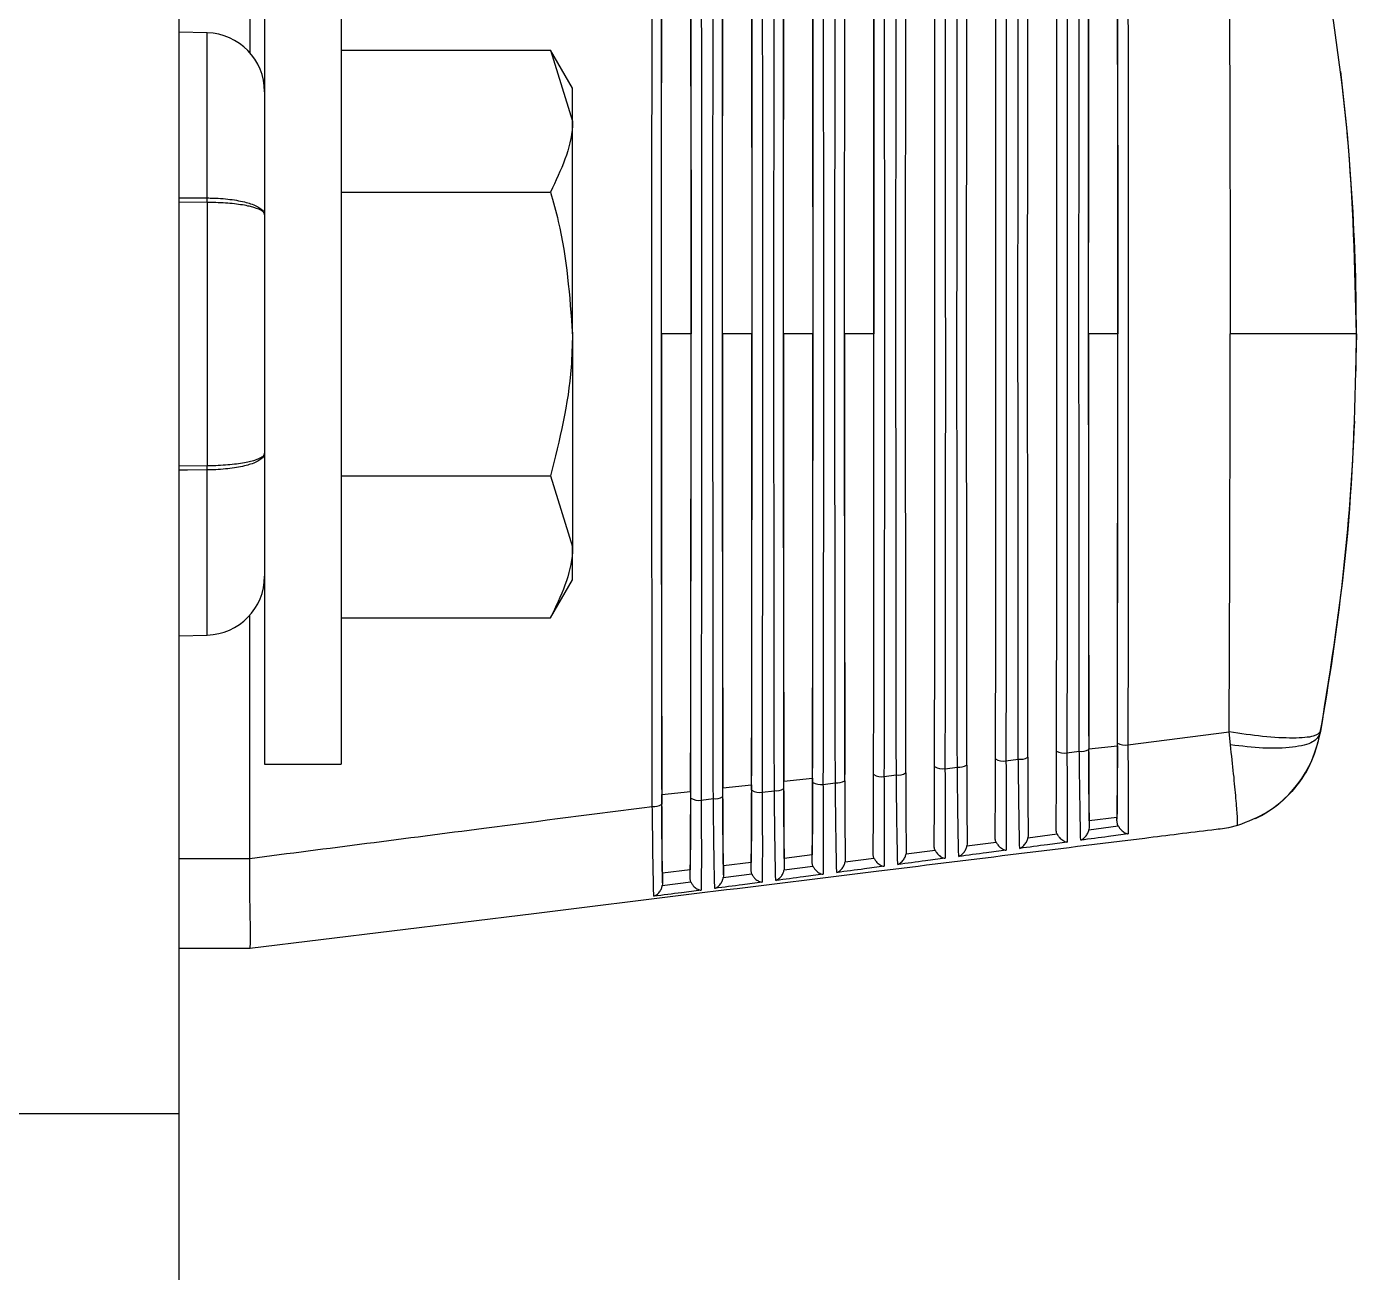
# Model space of a CAD drawing. Extents: x 17.3 to 113.1, y 4.8 to 84.5.
# Drawn here: x 110.706 to 112.058, y 34.952 to 36.219 of the extents above; entities that cross this region are included whole.
import ezdxf

# ---------------------------------------------------------------- set-up
doc = ezdxf.new("R2010")
doc.units = 0
doc.header["$MEASUREMENT"] = 0
doc.layers.add('OBJECT', color=7, linetype='CONTINUOUS')

msp = doc.modelspace()

# ---------------------------------------------------------------- linework, layer by layer
at = {"layer": 'OBJECT'}
for p, q in [((110.8607, 39.0915), (110.8607, 35.1139)), ((110.9327, 36.4398), (110.9327, 36.1924)), ((110.9477, 36.344), (110.9477, 35.469)), ((111.0257, 36.344), (111.0257, 35.469)), ((110.8893, 36.2127), (110.8607, 36.2135)), ((110.8893, 36.0448), (110.8893, 36.2127)), ((111.0257, 36.1952), (111.2384, 36.1952)), ((111.2607, 36.1565), (111.2384, 36.1952)), ((111.2384, 36.1952), (111.2607, 36.123)), ((111.2607, 36.123), (111.2607, 36.1565)), ((111.2607, 35.9065), (111.2607, 36.123)), ((110.8607, 36.0449), (110.8893, 36.0448)), ((111.0257, 36.0508), (111.2384, 36.0508)), ((110.8893, 36.0403), (110.8607, 36.0404)), ((110.8893, 36.0403), (110.8893, 35.7727)), ((111.2607, 35.9065), (111.2607, 35.69)), ((111.3813, 35.9065), (111.3511, 35.9065)), ((111.4432, 35.9065), (111.4131, 35.9065)), ((111.5052, 35.9065), (111.4752, 35.9065)), ((111.5672, 35.9065), (111.5372, 35.9065)), ((111.8151, 35.9065), (111.7853, 35.9065)), ((110.8607, 35.7725), (110.8893, 35.7727)), ((110.8893, 35.6002), (110.8893, 35.7682)), ((111.0257, 35.7621), (111.2384, 35.7621)), ((111.2384, 35.7621), (111.2607, 35.69)), ((111.2607, 35.6565), (111.2607, 35.69)), ((111.2384, 35.6178), (111.2607, 35.6565)), ((110.9327, 35.3732), (110.9327, 35.6205)), ((111.0257, 35.6178), (111.2384, 35.6178)), ((110.8607, 35.5995), (110.8893, 35.6002)), ((111.8254, 35.4885), (111.9283, 35.5018)), ((111.9297, 35.4886), (111.9283, 35.5018)), ((112.0211, 35.5022), (112.0206, 35.4998)), ((111.7634, 35.4805), (111.776, 35.4821)), ((111.7857, 35.4847), (111.8147, 35.4877)), ((110.9477, 35.469), (111.0257, 35.469)), ((111.6394, 35.4644), (111.652, 35.4661)), ((111.7014, 35.4725), (111.714, 35.4741)), ((111.4136, 35.4449), (111.4428, 35.4481)), ((111.4756, 35.4517), (111.5048, 35.4549)), ((111.5154, 35.4484), (111.528, 35.4501)), ((111.5774, 35.4564), (111.59, 35.4581)), ((111.3515, 35.4381), (111.3808, 35.4413)), ((111.3915, 35.4324), (111.404, 35.434)), ((111.4535, 35.4404), (111.466, 35.442)), ((111.7523, 35.403), (111.7523, 35.4071)), ((111.8143, 35.4147), (111.7861, 35.4113)), ((111.7861, 35.4113), (111.7861, 35.4049)), ((111.8143, 35.4115), (111.8143, 35.4147)), ((111.9551, 35.4136), (111.9551, 35.4135)), ((111.6903, 35.3946), (111.6903, 35.3995)), ((111.7238, 35.394), (111.7535, 35.398)), ((111.7241, 35.3965), (111.7238, 35.394)), ((111.7858, 35.4023), (111.8155, 35.4062)), ((111.7861, 35.4049), (111.7858, 35.4023)), ((111.9369, 35.4065), (111.9278, 35.4041)), ((111.5663, 35.378), (111.5663, 35.3843)), ((111.5999, 35.3777), (111.6293, 35.3816)), ((111.6283, 35.3863), (111.6283, 35.3919)), ((111.6618, 35.3859), (111.6914, 35.3898)), ((111.6621, 35.3881), (111.6618, 35.3859)), ((110.8607, 35.373), (110.9327, 35.373)), ((110.9327, 35.373), (110.9327, 35.3732)), ((111.4423, 35.3691), (111.4141, 35.3656)), ((111.4423, 35.3615), (111.4423, 35.3691)), ((111.5043, 35.3767), (111.4761, 35.3732)), ((111.4761, 35.3732), (111.4761, 35.3633)), ((111.5043, 35.3697), (111.5043, 35.3767)), ((111.5379, 35.3697), (111.5672, 35.3735)), ((111.5381, 35.3715), (111.5379, 35.3697)), ((111.6001, 35.3798), (111.5999, 35.3777)), ((111.3803, 35.3614), (111.3521, 35.358)), ((111.3521, 35.358), (111.3521, 35.347)), ((111.3803, 35.3533), (111.3803, 35.3614)), ((111.414, 35.3536), (111.4431, 35.3573)), ((111.4141, 35.3551), (111.414, 35.3536)), ((111.4141, 35.3656), (111.4141, 35.3551)), ((111.4759, 35.3616), (111.5052, 35.3654)), ((111.4761, 35.3633), (111.4759, 35.3616)), ((111.352, 35.3456), (111.3811, 35.3493)), ((111.3521, 35.347), (111.352, 35.3456)), ((111.2213, 35.3169), (110.9327, 35.2815)), ((110.9327, 35.2815), (110.8607, 35.2815)), ((110.9327, 35.2815), (110.9327, 35.2815)), ((110.6727, 35.1139), (110.8607, 35.1139)), ((110.8607, 35.1139), (110.8607, 34.8945))]:
    msp.add_line(p, q, dxfattribs=at)
at = {"layer": 'OBJECT', "flags": 128}
msp.add_lwpolyline([(110.8893, 35.7682), (110.8693, 35.7681), (110.8607, 35.768)], dxfattribs=at)
at = {"layer": 'OBJECT'}
for centre, radius, start, end in [((110.8877, 36.1528), 0.06, 0, 88.5), ((109.8077, 35.9065), 2.25, 359.0318, 6.8113), ((110.5337, 36.0425), 0.3556, 359.6364, 0.3636), ((109.8077, 35.9065), 2.25, 349.5863, 357.7412), ((110.5337, 35.7705), 0.3556, 359.6364, 0.3636), ((110.8877, 35.6602), 0.06, 271.5, 0), ((111.8228, 35.5043), 0.016, 240.2616, 279.3253), ((111.9026, 35.5215), 0.12, 295.9218, 349.5863), ((111.7162, 35.4877), 0.0138, 261.1256, 302.1851), ((111.7608, 35.496), 0.0158, 239.7883, 279.446), ((111.7782, 35.4959), 0.014, 261.2267, 301.6959), ((111.6368, 35.4796), 0.0153, 238.8452, 279.6884), ((111.6541, 35.4795), 0.0136, 261.0308, 302.664), ((111.6988, 35.4878), 0.0156, 239.3136, 279.5686), ((111.5129, 35.4632), 0.015, 237.923, 279.9121), ((111.5301, 35.4632), 0.0133, 260.8346, 303.6271), ((111.5749, 35.4714), 0.0152, 238.3863, 279.7966), ((111.5921, 35.4713), 0.0134, 260.9271, 303.1549), ((111.3889, 35.4468), 0.0146, 237.0184, 280.1309), ((111.4061, 35.4468), 0.013, 260.6562, 304.5666), ((111.4509, 35.455), 0.0148, 237.4648, 280.0284), ((111.4681, 35.455), 0.0131, 260.7441, 304.1001), ((111.3441, 35.4387), 0.0128, 260.5612, 305.0362)]:
    msp.add_arc(centre, radius, start, end, dxfattribs=at)
for centre, major_axis, start_param, end_param in [((111.3703, 35.9065), (0, 2.2176), 1.353401, 1.788192), ((111.362, 35.9065), (0, 2.217), 4.497874, 4.926904), ((111.4323, 35.9065), (0, 2.2143), 1.356764, 1.784829), ((111.424, 35.9065), (0, 2.2137), 4.501238, 4.923539), ((111.4943, 35.9065), (0, 2.2111), 1.360135, 1.781458), ((111.486, 35.9065), (0, 2.2105), 4.504611, 4.920167), ((111.5563, 35.9065), (0, 2.2078), 1.363514, 1.778079), ((111.548, 35.9065), (0, 2.2072), 4.507992, 4.916786), ((111.6183, 35.9065), (0, 2.2046), 1.366901, 1.774692), ((111.61, 35.9065), (0, 2.204), 4.511381, 4.913397), ((111.6803, 35.9065), (0, 2.2013), 1.370296, 1.771297), ((111.672, 35.9065), (0, 2.2007), 4.514778, 4.91), ((111.7423, 35.9065), (0, 2.1981), 1.373699, 1.767893), ((111.734, 35.9065), (0, 2.1975), 4.518183, 4.906595), ((111.8043, 35.9065), (0, 2.1948), 1.377111, 1.764481), ((111.796, 35.9065), (0, 2.1942), 4.521597, 4.903181)]:
    msp.add_ellipse(centre, major_axis=major_axis, ratio=0.008727, start_param=start_param, end_param=end_param, dxfattribs=at)
for points, knots in [([(111.3419, 35.426), (111.3419, 35.4325), (111.3419, 35.4651), (111.3416, 35.6029), (111.3414, 35.8273), (111.3415, 36.1176), (111.3418, 36.2971), (111.3419, 36.3869)], [0, 0, 0, 0, 0.020664, 0.103331, 0.434809, 0.717404, 1, 1, 1, 1]), ([(111.3915, 36.3805), (111.3915, 36.374), (111.3915, 36.3414), (111.3918, 36.2036), (111.392, 35.9812), (111.3919, 35.6954), (111.3916, 35.5201), (111.3915, 35.4324)], [0, 0, 0, 0, 0.020946, 0.104745, 0.44076, 0.72038, 1, 1, 1, 1]), ([(111.3511, 35.9065), (111.3511, 35.9853), (111.3512, 36.1428), (111.3514, 36.2976), (111.3515, 36.3749)], [0, 0, 0, 0, 0.500491, 1, 1, 1, 1]), ([(111.3808, 36.3716), (111.381, 36.2784), (111.3812, 36.1244), (111.3813, 35.9681), (111.3813, 35.9065)], [0, 0, 0, 0, 0.605765, 1, 1, 1, 1]), ([(111.404, 35.434), (111.4039, 35.4406), (111.4039, 35.4731), (111.4037, 35.611), (111.4035, 35.8328), (111.4035, 36.1175), (111.4038, 36.2918), (111.404, 36.3789)], [0, 0, 0, 0, 0.021019, 0.105106, 0.44228, 0.72114, 1, 1, 1, 1]), ([(111.4131, 35.9065), (111.4131, 35.9657), (111.4132, 36.1208), (111.4134, 36.2736), (111.4136, 36.368)], [0, 0, 0, 0, 0.38188, 1, 1, 1, 1]), ([(111.4535, 36.3725), (111.4535, 36.366), (111.4535, 36.3334), (111.4538, 36.1954), (111.4539, 35.9757), (111.4539, 35.6955), (111.4536, 35.5254), (111.4535, 35.4404)], [0, 0, 0, 0, 0.021311, 0.106568, 0.448432, 0.724216, 1, 1, 1, 1]), ([(111.466, 35.442), (111.466, 35.4486), (111.4659, 35.4812), (111.4657, 35.6191), (111.4655, 35.8383), (111.4656, 36.1175), (111.4658, 36.2864), (111.466, 36.3709)], [0, 0, 0, 0, 0.021386, 0.106942, 0.450009, 0.725004, 1, 1, 1, 1]), ([(111.4428, 36.3648), (111.443, 36.2715), (111.4432, 36.1198), (111.4432, 35.9658), (111.4432, 35.9065)], [0, 0, 0, 0, 0.61478, 1, 1, 1, 1]), ([(111.4752, 35.9065), (111.4752, 35.9657), (111.4752, 36.1184), (111.4754, 36.269), (111.4756, 36.3613)], [0, 0, 0, 0, 0.387367, 1, 1, 1, 1]), ([(111.5048, 36.3581), (111.5049, 36.2647), (111.5052, 36.1152), (111.5052, 35.9635), (111.5052, 35.9065)], [0, 0, 0, 0, 0.624364, 1, 1, 1, 1]), ([(111.5154, 36.3645), (111.5155, 36.358), (111.5155, 36.3254), (111.5157, 36.1873), (111.5159, 35.9703), (111.5158, 35.6955), (111.5156, 35.5308), (111.5154, 35.4484)], [0, 0, 0, 0, 0.0216885, 0.1084547, 0.456373, 0.7281864, 1, 1, 1, 1]), ([(111.528, 35.4501), (111.528, 35.4566), (111.5279, 35.4892), (111.5277, 35.6273), (111.5275, 35.8438), (111.5276, 36.1174), (111.5279, 36.2811), (111.528, 36.3629)], [0, 0, 0, 0, 0.021766, 0.108843, 0.45801, 0.729005, 1, 1, 1, 1]), ([(111.5774, 36.3565), (111.5774, 36.35), (111.5775, 36.3173), (111.5777, 36.1792), (111.5779, 35.9648), (111.5778, 35.6956), (111.5776, 35.5362), (111.5774, 35.4564)], [0, 0, 0, 0, 0.022079, 0.110409, 0.464597, 0.732299, 1, 1, 1, 1]), ([(111.59, 35.4581), (111.59, 35.4646), (111.5899, 35.4973), (111.5897, 35.6354), (111.5896, 35.8493), (111.5896, 36.1174), (111.5899, 36.2757), (111.59, 36.3549)], [0, 0, 0, 0, 0.02216, 0.110812, 0.466297, 0.733148, 1, 1, 1, 1]), ([(111.5668, 36.3514), (111.5669, 36.2579), (111.5672, 36.1105), (111.5672, 35.9611), (111.5672, 35.9065)], [0, 0, 0, 0, 0.634567, 1, 1, 1, 1]), ([(111.6394, 36.3485), (111.6394, 36.342), (111.6395, 36.3093), (111.6397, 36.1711), (111.6398, 35.9593), (111.6398, 35.6956), (111.6395, 35.5415), (111.6394, 35.4644)], [0, 0, 0, 0, 0.022484, 0.112433, 0.473119, 0.73656, 1, 1, 1, 1]), ([(111.652, 35.4661), (111.652, 35.4726), (111.6519, 35.5053), (111.6517, 35.6435), (111.6516, 35.8548), (111.6517, 36.1173), (111.6519, 36.2704), (111.652, 36.3469)], [0, 0, 0, 0, 0.022568, 0.112852, 0.474885, 0.737443, 1, 1, 1, 1]), ([(111.7014, 36.3405), (111.7014, 36.334), (111.7015, 36.3013), (111.7017, 36.163), (111.7018, 35.9538), (111.7017, 35.6957), (111.7015, 35.5469), (111.7014, 35.4725)], [0, 0, 0, 0, 0.022904, 0.114532, 0.481956, 0.740978, 1, 1, 1, 1]), ([(111.714, 35.4741), (111.714, 35.4806), (111.714, 35.5133), (111.7138, 35.6516), (111.7136, 35.8602), (111.7137, 36.1173), (111.7139, 36.265), (111.714, 36.3389)], [0, 0, 0, 0, 0.022991, 0.114969, 0.483793, 0.741896, 1, 1, 1, 1]), ([(111.7634, 36.3325), (111.7634, 36.3259), (111.7635, 36.2932), (111.7637, 36.1548), (111.7638, 35.9484), (111.7637, 35.6957), (111.7635, 35.5522), (111.7634, 35.4805)], [0, 0, 0, 0, 0.023339, 0.116711, 0.491126, 0.745563, 1, 1, 1, 1]), ([(111.776, 35.4821), (111.776, 35.4887), (111.776, 35.5214), (111.7758, 35.6598), (111.7756, 35.8657), (111.7757, 36.1172), (111.7759, 36.2596), (111.776, 36.3309)], [0, 0, 0, 0, 0.02343, 0.117164, 0.493038, 0.746519, 1, 1, 1, 1]), ([(111.7853, 35.9065), (111.7853, 35.9657), (111.7853, 36.1073), (111.7855, 36.247), (111.7857, 36.3282)], [0, 0, 0, 0, 0.4185476, 1, 1, 1, 1]), ([(111.8147, 36.3252), (111.8148, 36.2474), (111.815, 36.1088), (111.8151, 35.9682), (111.8151, 35.9065)], [0, 0, 0, 0, 0.5607605, 1, 1, 1, 1]), ([(111.8254, 36.3245), (111.8254, 36.3179), (111.8254, 36.2852), (111.8256, 36.1467), (111.8258, 35.9429), (111.8257, 35.6958), (111.8255, 35.5576), (111.8254, 35.4885)], [0, 0, 0, 0, 0.023792, 0.118973, 0.500647, 0.750324, 1, 1, 1, 1]), ([(111.9283, 36.3112), (111.9286, 36.2446), (111.9292, 36.1106), (111.9293, 35.9749), (111.9293, 35.9065)], [0, 0, 0, 0, 0.496376, 1, 1, 1, 1]), ([(112.0577, 35.9065), (112.0562, 35.9743), (112.0531, 36.1099), (112.0317, 36.2438), (112.0211, 36.3107)], [0, 0, 0, 0, 0.5, 1, 1, 1, 1]), ([(111.2607, 36.123), (111.2607, 36.1213), (111.2604, 36.0969), (111.249, 36.073), (111.2384, 36.0508)], [0, 0, 0, 0, 0.070213, 1, 1, 1, 1]), ([(110.8893, 36.0448), (110.8914, 36.0447), (110.9002, 36.0446), (110.9153, 36.0433), (110.9273, 36.0409), (110.9373, 36.0378), (110.9451, 36.034), (110.9477, 36.0299), (110.9477, 36.0278), (110.9477, 36.0277)], [0, 0, 0, 0, 0.069183, 0.283874, 0.497975, 0.542439, 0.769066, 0.9953, 1, 1, 1, 1]), ([(111.2384, 36.0508), (111.2411, 36.0409), (111.2543, 35.9939), (111.2579, 35.945), (111.2607, 35.9065)], [0, 0, 0, 0, 0.211002, 1, 1, 1, 1]), ([(110.9477, 36.0277), (110.9477, 36.0278), (110.9477, 36.028), (110.9476, 36.0287), (110.9469, 36.0302), (110.9438, 36.0328), (110.9373, 36.0351), (110.9273, 36.0374), (110.9153, 36.0392), (110.9002, 36.0401), (110.8914, 36.0402), (110.8893, 36.0403)], [0, 0, 0, 0, 0.0046982, 0.0398693, 0.0943381, 0.2315795, 0.4579638, 0.5023819, 0.7162911, 0.9308515, 1, 1, 1, 1]), ([(111.2607, 35.9065), (111.2604, 35.8952), (111.2594, 35.8463), (111.2475, 35.7987), (111.2384, 35.7621)], [0, 0, 0, 0, 0.2318492, 1, 1, 1, 1]), ([(111.3511, 35.9065), (111.3511, 35.8277), (111.3512, 35.6702), (111.3514, 35.5154), (111.3515, 35.4381)], [0, 0, 0, 0, 0.500491, 1, 1, 1, 1]), ([(111.3808, 35.4413), (111.381, 35.5346), (111.3812, 35.6885), (111.3813, 35.8449), (111.3813, 35.9065)], [0, 0, 0, 0, 0.605766, 1, 1, 1, 1]), ([(111.4131, 35.9065), (111.4131, 35.8473), (111.4132, 35.6922), (111.4134, 35.5394), (111.4136, 35.4449)], [0, 0, 0, 0, 0.38188, 1, 1, 1, 1]), ([(111.4428, 35.4481), (111.443, 35.5414), (111.4432, 35.6932), (111.4432, 35.8472), (111.4432, 35.9065)], [0, 0, 0, 0, 0.61478, 1, 1, 1, 1]), ([(111.4752, 35.9065), (111.4752, 35.8473), (111.4752, 35.6945), (111.4754, 35.5439), (111.4756, 35.4517)], [0, 0, 0, 0, 0.387367, 1, 1, 1, 1]), ([(111.5048, 35.4549), (111.5049, 35.5483), (111.5052, 35.6978), (111.5052, 35.8495), (111.5052, 35.9065)], [0, 0, 0, 0, 0.624364, 1, 1, 1, 1]), ([(111.5372, 35.9065), (111.5372, 35.8473), (111.5372, 35.6968), (111.5375, 35.5485), (111.5376, 35.4584)], [0, 0, 0, 0, 0.393082, 1, 1, 1, 1]), ([(111.7853, 35.9065), (111.7853, 35.8472), (111.7853, 35.7057), (111.7855, 35.566), (111.7857, 35.4847)], [0, 0, 0, 0, 0.4185479, 1, 1, 1, 1]), ([(111.8147, 35.4877), (111.8148, 35.5655), (111.815, 35.7042), (111.8151, 35.8447), (111.8151, 35.9065)], [0, 0, 0, 0, 0.5607605, 1, 1, 1, 1]), ([(111.9283, 35.5018), (111.9286, 35.5683), (111.9292, 35.7023), (111.9293, 35.8381), (111.9293, 35.9065)], [0, 0, 0, 0, 0.496376, 1, 1, 1, 1]), ([(112.0577, 35.9065), (112.0559, 35.9065), (112.0523, 35.9065), (112.0228, 35.9065), (111.9798, 35.9065), (111.9457, 35.9065), (111.9293, 35.9065)], [0, 0, 0, 0, 0.240773, 0.500001, 0.759226, 1, 1, 1, 1]), ([(112.0577, 35.9065), (112.0562, 35.8387), (112.0531, 35.7031), (112.0317, 35.5692), (112.0211, 35.5022)], [0, 0, 0, 0, 0.5, 1, 1, 1, 1]), ([(110.9477, 35.7852), (110.9477, 35.7852), (110.9477, 35.7831), (110.9451, 35.7789), (110.9373, 35.7751), (110.9273, 35.7721), (110.9153, 35.7697), (110.9002, 35.7684), (110.8914, 35.7682), (110.8893, 35.7682)], [0, 0, 0, 0, 0.0046997, 0.2309337, 0.4575607, 0.5020059, 0.7161077, 0.9308008, 1, 1, 1, 1]), ([(110.8893, 35.7727), (110.8914, 35.7727), (110.9002, 35.7728), (110.9153, 35.7738), (110.9273, 35.7756), (110.9373, 35.7778), (110.9438, 35.7801), (110.9469, 35.7828), (110.9476, 35.7843), (110.9477, 35.7849), (110.9477, 35.7852), (110.9477, 35.7852)], [0, 0, 0, 0, 0.069164, 0.283727, 0.497637, 0.542036, 0.76842, 0.905662, 0.960131, 0.995302, 1, 1, 1, 1]), ([(111.2607, 35.69), (111.2607, 35.6883), (111.2604, 35.6639), (111.249, 35.64), (111.2384, 35.6178)], [0, 0, 0, 0, 0.070214, 1, 1, 1, 1]), ([(112.0211, 35.5022), (112.0195, 35.5004), (112.0162, 35.4967), (111.9947, 35.495), (111.9641, 35.4965), (111.94, 35.5001), (111.9283, 35.5018)], [0, 0, 0, 0, 0.241171, 0.5, 0.758828, 1, 1, 1, 1]), ([(111.8143, 35.4115), (111.8144, 35.4179), (111.8146, 35.4307), (111.8148, 35.4596), (111.8148, 35.4809), (111.8149, 35.4904)], [0, 0, 0, 0, 0.357963, 0.715854, 1, 1, 1, 1]), ([(111.8254, 35.4885), (111.8254, 35.482), (111.8256, 35.4623), (111.8257, 35.4326), (111.8256, 35.4113), (111.8255, 35.4016), (111.8255, 35.3989), (111.8255, 35.398)], [0, 0, 0, 0, 0.161731, 0.488573, 0.814942, 0.942319, 1, 1, 1, 1]), ([(112.0206, 35.4998), (112.0189, 35.4968), (112.0153, 35.4907), (111.9942, 35.4856), (111.9644, 35.4844), (111.941, 35.4873), (111.9297, 35.4886)], [0, 0, 0, 0, 0.241561, 0.5, 0.758437, 1, 1, 1, 1]), ([(111.9369, 35.4065), (111.9369, 35.4092), (111.9369, 35.4146), (111.9354, 35.4334), (111.9331, 35.4581), (111.9308, 35.4784), (111.9297, 35.4886)], [0, 0, 0, 0, 0.25, 0.5, 0.75, 1, 1, 1, 1]), ([(112.0206, 35.4998), (112.0178, 35.4891), (112.0121, 35.4678), (111.9929, 35.4404), (111.9678, 35.4184), (111.9472, 35.4105), (111.9369, 35.4065)], [0, 0, 0, 0, 0.250001, 0.499999, 0.750001, 1, 1, 1, 1]), ([(111.7235, 35.476), (111.7235, 35.4641), (111.7236, 35.4403), (111.7238, 35.4124), (111.724, 35.4015), (111.7241, 35.3965)], [0, 0, 0, 0, 0.350805, 0.701695, 1, 1, 1, 1]), ([(111.7523, 35.403), (111.7524, 35.4092), (111.7526, 35.4216), (111.7528, 35.4506), (111.7528, 35.4725), (111.7529, 35.4824)], [0, 0, 0, 0, 0.352325, 0.704581, 1, 1, 1, 1]), ([(111.7634, 35.4805), (111.7634, 35.474), (111.7636, 35.4543), (111.7637, 35.4247), (111.7637, 35.4031), (111.7635, 35.3933), (111.7635, 35.3906), (111.7635, 35.3897)], [0, 0, 0, 0, 0.1595502, 0.4819898, 0.8039604, 0.9420612, 1, 1, 1, 1]), ([(111.7774, 35.3916), (111.7774, 35.3924), (111.7773, 35.3955), (111.7771, 35.4059), (111.7767, 35.4285), (111.7763, 35.4576), (111.7761, 35.4764), (111.776, 35.4821)], [0, 0, 0, 0, 0.057872, 0.218009, 0.538016, 0.858386, 1, 1, 1, 1]), ([(111.7855, 35.484), (111.7856, 35.4721), (111.7856, 35.4483), (111.7858, 35.4207), (111.786, 35.4098), (111.7861, 35.4049)], [0, 0, 0, 0, 0.356146, 0.712374, 1, 1, 1, 1]), ([(111.7861, 35.4113), (111.786, 35.4203), (111.7858, 35.4384), (111.7857, 35.4663), (111.7857, 35.4821), (111.7857, 35.4847)], [0, 0, 0, 0, 0.4538259, 0.9075867, 1, 1, 1, 1]), ([(111.8147, 35.4877), (111.8147, 35.4766), (111.8146, 35.4524), (111.8145, 35.4285), (111.8143, 35.4174), (111.8143, 35.4147)], [0, 0, 0, 0, 0.393563, 0.855354, 1, 1, 1, 1]), ([(111.6283, 35.3863), (111.6284, 35.3921), (111.6286, 35.4037), (111.6288, 35.4328), (111.6289, 35.4555), (111.6289, 35.4664)], [0, 0, 0, 0, 0.341977, 0.683893, 1, 1, 1, 1]), ([(111.6394, 35.4644), (111.6395, 35.458), (111.6396, 35.4384), (111.6397, 35.4088), (111.6397, 35.3868), (111.6396, 35.3769), (111.6395, 35.374), (111.6395, 35.3733)], [0, 0, 0, 0, 0.155512, 0.469778, 0.783593, 0.941534, 1, 1, 1, 1]), ([(111.6534, 35.3751), (111.6534, 35.3759), (111.6533, 35.3787), (111.6531, 35.3885), (111.6527, 35.4102), (111.6523, 35.4396), (111.6521, 35.4593), (111.652, 35.4661)], [0, 0, 0, 0, 0.058402, 0.214453, 0.526192, 0.838269, 1, 1, 1, 1]), ([(111.6615, 35.4681), (111.6615, 35.4562), (111.6616, 35.4324), (111.6618, 35.4042), (111.662, 35.3933), (111.6621, 35.3881)], [0, 0, 0, 0, 0.34576, 0.691604, 1, 1, 1, 1]), ([(111.6903, 35.3946), (111.6904, 35.4006), (111.6906, 35.4126), (111.6908, 35.4417), (111.6909, 35.464), (111.6909, 35.4744)], [0, 0, 0, 0, 0.347007, 0.693942, 1, 1, 1, 1]), ([(111.7014, 35.4725), (111.7015, 35.466), (111.7016, 35.4463), (111.7017, 35.4168), (111.7017, 35.3949), (111.7016, 35.3851), (111.7015, 35.3823), (111.7015, 35.3815)], [0, 0, 0, 0, 0.157483, 0.475733, 0.793525, 0.941799, 1, 1, 1, 1]), ([(111.7154, 35.3833), (111.7154, 35.3841), (111.7153, 35.3871), (111.7151, 35.3972), (111.7147, 35.4193), (111.7143, 35.4486), (111.7141, 35.4678), (111.714, 35.4741)], [0, 0, 0, 0, 0.058136, 0.216179, 0.531948, 0.848067, 1, 1, 1, 1]), ([(111.4428, 35.4481), (111.4428, 35.4328), (111.4427, 35.4046), (111.4425, 35.3803), (111.4423, 35.3711), (111.4423, 35.3691)], [0, 0, 0, 0, 0.478246, 0.883042, 1, 1, 1, 1]), ([(111.4761, 35.3732), (111.476, 35.3812), (111.4758, 35.3971), (111.4756, 35.4267), (111.4756, 35.4457), (111.4756, 35.4517)], [0, 0, 0, 0, 0.405543, 0.811027, 1, 1, 1, 1]), ([(111.5048, 35.4549), (111.5048, 35.4399), (111.5047, 35.4119), (111.5045, 35.3878), (111.5043, 35.3786), (111.5043, 35.3767)], [0, 0, 0, 0, 0.477916, 0.890823, 1, 1, 1, 1]), ([(111.5043, 35.3697), (111.5044, 35.3751), (111.5046, 35.386), (111.5048, 35.415), (111.5049, 35.4386), (111.5049, 35.4505)], [0, 0, 0, 0, 0.332712, 0.665365, 1, 1, 1, 1]), ([(111.5154, 35.4484), (111.5155, 35.442), (111.5156, 35.4224), (111.5158, 35.393), (111.5157, 35.3705), (111.5156, 35.3605), (111.5155, 35.3577), (111.5155, 35.357)], [0, 0, 0, 0, 0.151844, 0.458694, 0.765103, 0.940994, 1, 1, 1, 1]), ([(111.5294, 35.3588), (111.5294, 35.3595), (111.5293, 35.3621), (111.5291, 35.3712), (111.5287, 35.3922), (111.5283, 35.4218), (111.5281, 35.4424), (111.528, 35.4501)], [0, 0, 0, 0, 0.058942, 0.211284, 0.515533, 0.820093, 1, 1, 1, 1]), ([(111.5375, 35.4521), (111.5375, 35.4402), (111.5376, 35.4165), (111.5378, 35.3876), (111.538, 35.3769), (111.5381, 35.3715)], [0, 0, 0, 0, 0.336461, 0.673003, 1, 1, 1, 1]), ([(111.5663, 35.378), (111.5664, 35.3836), (111.5666, 35.3948), (111.5668, 35.4239), (111.5669, 35.4471), (111.5669, 35.4585)], [0, 0, 0, 0, 0.33722, 0.674381, 1, 1, 1, 1]), ([(111.5774, 35.4564), (111.5775, 35.45), (111.5776, 35.4304), (111.5777, 35.4009), (111.5777, 35.3786), (111.5776, 35.3687), (111.5775, 35.3658), (111.5775, 35.3651)], [0, 0, 0, 0, 0.153635, 0.464107, 0.77413, 0.941267, 1, 1, 1, 1]), ([(111.5914, 35.3669), (111.5914, 35.3677), (111.5913, 35.3704), (111.5911, 35.3798), (111.5907, 35.4012), (111.5903, 35.4307), (111.5901, 35.4509), (111.59, 35.4581)], [0, 0, 0, 0, 0.058671, 0.212822, 0.520728, 0.828955, 1, 1, 1, 1]), ([(111.5995, 35.4601), (111.5995, 35.4482), (111.5996, 35.4244), (111.5998, 35.3959), (111.6, 35.385), (111.6001, 35.3798)], [0, 0, 0, 0, 0.340987, 0.682053, 1, 1, 1, 1]), ([(111.3521, 35.358), (111.352, 35.3655), (111.3518, 35.3806), (111.3516, 35.4106), (111.3516, 35.4308), (111.3515, 35.4381)], [0, 0, 0, 0, 0.390007, 0.779955, 1, 1, 1, 1]), ([(111.3808, 35.4413), (111.3808, 35.4284), (111.3807, 35.4025), (111.3805, 35.3761), (111.3804, 35.3652), (111.3803, 35.3614)], [0, 0, 0, 0, 0.396565, 0.793191, 1, 1, 1, 1]), ([(111.3803, 35.3533), (111.3804, 35.3584), (111.3806, 35.3685), (111.3808, 35.3974), (111.3809, 35.4218), (111.381, 35.4345)], [0, 0, 0, 0, 0.324373, 0.648691, 1, 1, 1, 1]), ([(111.4054, 35.3426), (111.4054, 35.3433), (111.4053, 35.3456), (111.4051, 35.3542), (111.4047, 35.3743), (111.4043, 35.4041), (111.4041, 35.4255), (111.404, 35.434)], [0, 0, 0, 0, 0.0594948, 0.2084595, 0.5058926, 0.8036088, 1, 1, 1, 1]), ([(111.4134, 35.4362), (111.4135, 35.4243), (111.4135, 35.4006), (111.4138, 35.3712), (111.414, 35.3605), (111.4141, 35.3551)], [0, 0, 0, 0, 0.3280869, 0.6562535, 1, 1, 1, 1]), ([(111.4141, 35.3656), (111.414, 35.3733), (111.4138, 35.3889), (111.4136, 35.4187), (111.4136, 35.4383), (111.4136, 35.4449)], [0, 0, 0, 0, 0.397556, 0.795054, 1, 1, 1, 1]), ([(111.4423, 35.3615), (111.4424, 35.3667), (111.4426, 35.3772), (111.4428, 35.4062), (111.4429, 35.4302), (111.4429, 35.4425)], [0, 0, 0, 0, 0.328436, 0.656815, 1, 1, 1, 1]), ([(111.4535, 35.4404), (111.4535, 35.434), (111.4537, 35.4144), (111.4538, 35.3851), (111.4537, 35.3624), (111.4536, 35.3524), (111.4535, 35.3496), (111.4535, 35.3489)], [0, 0, 0, 0, 0.150137, 0.453532, 0.756488, 0.940722, 1, 1, 1, 1]), ([(111.4674, 35.3507), (111.4674, 35.3514), (111.4673, 35.3538), (111.4671, 35.3627), (111.4667, 35.3832), (111.4663, 35.413), (111.4661, 35.434), (111.466, 35.442)], [0, 0, 0, 0, 0.059218, 0.209833, 0.510595, 0.811654, 1, 1, 1, 1]), ([(111.4754, 35.4441), (111.4755, 35.4323), (111.4755, 35.4086), (111.4758, 35.3794), (111.476, 35.3687), (111.4761, 35.3633)], [0, 0, 0, 0, 0.332165, 0.664412, 1, 1, 1, 1]), ([(110.9327, 35.3732), (111.012, 35.3834), (111.1484, 35.401), (111.2848, 35.4187), (111.3419, 35.426)], [0, 0, 0, 0, 0.58145, 1, 1, 1, 1]), ([(111.3434, 35.3346), (111.3434, 35.3353), (111.3433, 35.3374), (111.3431, 35.3457), (111.3427, 35.3654), (111.3423, 35.3953), (111.3421, 35.4171), (111.3419, 35.426)], [0, 0, 0, 0, 0.0597752, 0.2071615, 0.5014106, 0.7959339, 1, 1, 1, 1]), ([(111.3514, 35.4282), (111.3515, 35.4164), (111.3515, 35.3927), (111.3518, 35.363), (111.352, 35.3524), (111.3521, 35.347)], [0, 0, 0, 0, 0.3242052, 0.6484888, 1, 1, 1, 1]), ([(111.3915, 35.4324), (111.3915, 35.426), (111.3917, 35.4064), (111.3918, 35.3771), (111.3917, 35.3542), (111.3916, 35.3443), (111.3915, 35.3415), (111.3915, 35.3408)], [0, 0, 0, 0, 0.1485045, 0.4485972, 0.7482569, 0.9404452, 1, 1, 1, 1]), ([(111.8155, 35.4062), (111.8155, 35.4064), (111.8148, 35.4077), (111.8144, 35.4095), (111.8143, 35.4111), (111.8143, 35.4115)], [0, 0, 0, 0, 0.112359, 0.784067, 1, 1, 1, 1]), ([(111.9278, 35.4041), (111.9221, 35.4034), (111.8937, 35.3999), (111.7743, 35.3851), (111.5445, 35.3567), (111.3374, 35.3312), (111.2213, 35.3169)], [0, 0, 0, 0, 0.024148, 0.120739, 0.507103, 1, 1, 1, 1]), ([(111.6914, 35.3898), (111.6913, 35.3899), (111.6908, 35.3911), (111.6904, 35.3928), (111.6903, 35.3943), (111.6903, 35.3946)], [0, 0, 0, 0, 0.081376, 0.802712, 1, 1, 1, 1]), ([(111.7154, 35.3833), (111.7154, 35.3833), (111.7159, 35.3835), (111.7176, 35.3845), (111.7202, 35.3867), (111.7227, 35.3903), (111.7235, 35.3929), (111.7238, 35.394)], [0, 0, 0, 0, 0.008202, 0.119706, 0.493731, 0.776745, 1, 1, 1, 1]), ([(111.7535, 35.398), (111.7534, 35.3981), (111.7528, 35.3994), (111.7524, 35.4011), (111.7523, 35.4027), (111.7523, 35.403)], [0, 0, 0, 0, 0.0976105, 0.7935303, 1, 1, 1, 1]), ([(111.7535, 35.398), (111.754, 35.397), (111.7553, 35.3947), (111.7584, 35.3919), (111.7612, 35.3903), (111.763, 35.3898), (111.7634, 35.3897), (111.7635, 35.3897)], [0, 0, 0, 0, 0.2256408, 0.5069825, 0.8682201, 0.9914648, 1, 1, 1, 1]), ([(111.7774, 35.3916), (111.7774, 35.3916), (111.7778, 35.3918), (111.7794, 35.3927), (111.782, 35.3948), (111.7846, 35.3985), (111.7854, 35.4011), (111.7858, 35.4023)], [0, 0, 0, 0, 0.008276, 0.094556, 0.478389, 0.770562, 1, 1, 1, 1]), ([(111.8255, 35.398), (111.8189, 35.3971), (111.8028, 35.395), (111.7868, 35.3929), (111.7774, 35.3916)], [0, 0, 0, 0, 0.412313, 1, 1, 1, 1]), ([(111.8155, 35.4062), (111.8162, 35.4052), (111.8175, 35.4029), (111.8207, 35.4), (111.8234, 35.3986), (111.8251, 35.3981), (111.8254, 35.398), (111.8255, 35.398)], [0, 0, 0, 0, 0.236908, 0.528794, 0.900007, 0.991336, 1, 1, 1, 1]), ([(111.6293, 35.3816), (111.6293, 35.3817), (111.6287, 35.3829), (111.6284, 35.3845), (111.6283, 35.386), (111.6283, 35.3863)], [0, 0, 0, 0, 0.063497, 0.811435, 1, 1, 1, 1]), ([(111.6293, 35.3816), (111.6299, 35.3806), (111.6311, 35.3784), (111.634, 35.3755), (111.6369, 35.3739), (111.6388, 35.3734), (111.6394, 35.3733), (111.6395, 35.3733)], [0, 0, 0, 0, 0.216119, 0.482665, 0.828155, 0.991658, 1, 1, 1, 1]), ([(111.6534, 35.3751), (111.6534, 35.3751), (111.6539, 35.3754), (111.6558, 35.3763), (111.6584, 35.3786), (111.6608, 35.3822), (111.6615, 35.3847), (111.6618, 35.3859)], [0, 0, 0, 0, 0.008109, 0.143853, 0.508256, 0.782549, 1, 1, 1, 1]), ([(111.7015, 35.3815), (111.6949, 35.3806), (111.6788, 35.3785), (111.6628, 35.3764), (111.6534, 35.3751)], [0, 0, 0, 0, 0.412394, 1, 1, 1, 1]), ([(111.6914, 35.3898), (111.6919, 35.3888), (111.6932, 35.3865), (111.6962, 35.3837), (111.699, 35.3821), (111.7009, 35.3816), (111.7014, 35.3815), (111.7015, 35.3815)], [0, 0, 0, 0, 0.2207651, 0.49454, 0.8478251, 0.9915676, 1, 1, 1, 1]), ([(111.7635, 35.3897), (111.7569, 35.3889), (111.7408, 35.3867), (111.7248, 35.3846), (111.7154, 35.3833)], [0, 0, 0, 0, 0.412352, 1, 1, 1, 1]), ([(110.9327, 35.2815), (110.933, 35.2828), (110.9335, 35.2856), (110.9334, 35.3064), (110.9326, 35.3361), (110.9327, 35.361), (110.9327, 35.373)], [0, 0, 0, 0, 0.253583, 0.507165, 0.760847, 1, 1, 1, 1]), ([(111.5052, 35.3654), (111.5052, 35.3654), (111.5047, 35.3665), (111.5044, 35.368), (111.5043, 35.3695), (111.5043, 35.3697)], [0, 0, 0, 0, 0.022584, 0.82806, 1, 1, 1, 1]), ([(111.5294, 35.3588), (111.5294, 35.3588), (111.5301, 35.3591), (111.5321, 35.3601), (111.5347, 35.3625), (111.537, 35.3661), (111.5376, 35.3685), (111.5379, 35.3697)], [0, 0, 0, 0, 0.0079447, 0.1892646, 0.5350467, 0.7932498, 1, 1, 1, 1]), ([(111.5672, 35.3735), (111.5672, 35.3735), (111.5667, 35.3747), (111.5664, 35.3762), (111.5663, 35.3777), (111.5663, 35.378)], [0, 0, 0, 0, 0.043863, 0.819898, 1, 1, 1, 1]), ([(111.5672, 35.3735), (111.5678, 35.3725), (111.569, 35.3703), (111.5718, 35.3674), (111.5748, 35.3658), (111.5767, 35.3652), (111.5774, 35.3651), (111.5775, 35.3651)], [0, 0, 0, 0, 0.211691, 0.471317, 0.809156, 0.991768, 1, 1, 1, 1]), ([(111.5914, 35.3669), (111.5914, 35.3669), (111.592, 35.3672), (111.5939, 35.3682), (111.5965, 35.3706), (111.5989, 35.3741), (111.5996, 35.3766), (111.5999, 35.3777)], [0, 0, 0, 0, 0.008033, 0.167038, 0.521987, 0.788059, 1, 1, 1, 1]), ([(111.6395, 35.3733), (111.6329, 35.3724), (111.6168, 35.3703), (111.6008, 35.3682), (111.5914, 35.3669)], [0, 0, 0, 0, 0.412428, 1, 1, 1, 1]), ([(111.3811, 35.3493), (111.3807, 35.3504), (111.3803, 35.3517), (111.3803, 35.3531), (111.3803, 35.3533)], [0, 0, 0, 0, 0.843612, 1, 1, 1, 1]), ([(111.4054, 35.3426), (111.4054, 35.3427), (111.4063, 35.343), (111.4084, 35.3441), (111.411, 35.3466), (111.4132, 35.3501), (111.4137, 35.3525), (111.414, 35.3536)], [0, 0, 0, 0, 0.0078124, 0.2310732, 0.5592024, 0.8028124, 1, 1, 1, 1]), ([(111.4431, 35.3573), (111.4428, 35.3585), (111.4423, 35.3598), (111.4423, 35.3613), (111.4423, 35.3615)], [0, 0, 0, 0, 0.835921, 1, 1, 1, 1]), ([(111.4431, 35.3573), (111.4436, 35.3564), (111.4447, 35.3542), (111.4475, 35.3514), (111.4505, 35.3496), (111.4526, 35.349), (111.4534, 35.3489), (111.4535, 35.3489)], [0, 0, 0, 0, 0.203469, 0.450055, 0.773102, 0.991933, 1, 1, 1, 1]), ([(111.4674, 35.3507), (111.4674, 35.3507), (111.4682, 35.351), (111.4702, 35.3521), (111.4729, 35.3546), (111.4751, 35.358), (111.4757, 35.3605), (111.4759, 35.3616)], [0, 0, 0, 0, 0.007882, 0.210623, 0.547438, 0.798167, 1, 1, 1, 1]), ([(111.5155, 35.357), (111.5089, 35.3561), (111.4928, 35.354), (111.4768, 35.3519), (111.4674, 35.3507)], [0, 0, 0, 0, 0.412495, 1, 1, 1, 1]), ([(111.5052, 35.3654), (111.5057, 35.3644), (111.5068, 35.3622), (111.5096, 35.3594), (111.5126, 35.3576), (111.5147, 35.3571), (111.5154, 35.357), (111.5155, 35.357)], [0, 0, 0, 0, 0.207464, 0.460442, 0.790796, 0.991848, 1, 1, 1, 1]), ([(111.5775, 35.3651), (111.5709, 35.3642), (111.5548, 35.3621), (111.5388, 35.36), (111.5294, 35.3588)], [0, 0, 0, 0, 0.412465, 1, 1, 1, 1]), ([(111.3434, 35.3346), (111.3434, 35.3346), (111.3444, 35.335), (111.3465, 35.3361), (111.3492, 35.3387), (111.3512, 35.3421), (111.3518, 35.3445), (111.352, 35.3456)], [0, 0, 0, 0, 0.0077487, 0.2506908, 0.5703603, 0.8072175, 1, 1, 1, 1]), ([(111.3915, 35.3408), (111.3849, 35.34), (111.3688, 35.3379), (111.3528, 35.3358), (111.3434, 35.3346)], [0, 0, 0, 0, 0.41256, 1, 1, 1, 1]), ([(111.3811, 35.3493), (111.3815, 35.3483), (111.3825, 35.3464), (111.3849, 35.3437), (111.388, 35.3417), (111.3903, 35.341), (111.3914, 35.3408), (111.3915, 35.3408)], [0, 0, 0, 0, 0.199293, 0.397082, 0.700891, 0.992018, 1, 1, 1, 1]), ([(111.4535, 35.3489), (111.4469, 35.348), (111.4308, 35.3459), (111.4148, 35.3439), (111.4054, 35.3426)], [0, 0, 0, 0, 0.412532, 1, 1, 1, 1])]:
    msp.add_open_spline(points, degree=3, knots=knots, dxfattribs=at)

doc.saveas('drawing.dxf')
